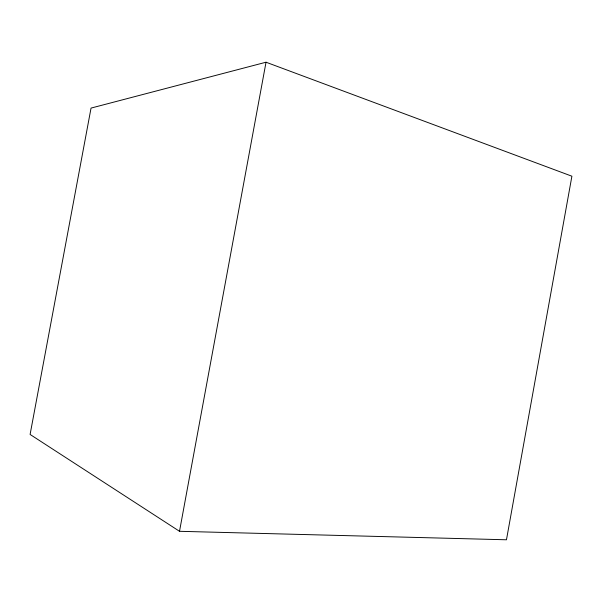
<?xml version="1.0" encoding="UTF-8"?>
<svg xmlns="http://www.w3.org/2000/svg" width="602" height="602" viewBox="0 0 602 602"><rect width="100%" height="100%" fill="white"/><g stroke="black" fill="none" stroke-linecap="round" stroke-linejoin="round"><path stroke-width="0.9" d="M179.509 531.303L266.031 62.217L571.9 176.205L506.463 539.783L179.509 531.303L30.1 434.456L91.045 108.082L266.031 62.217"/></g></svg>
